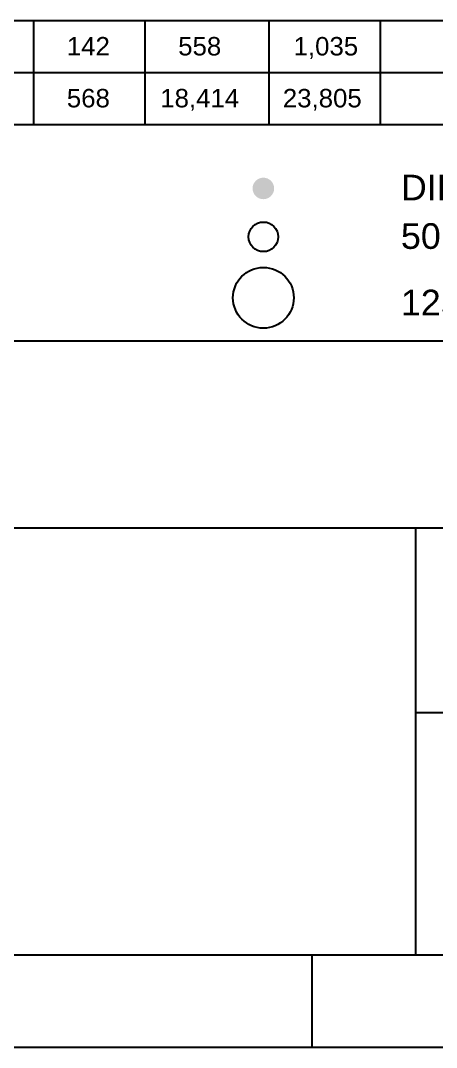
# Paper-space layout 'SHEET 4' of a CAD drawing. Header units: metres, sheet in millimetres. Extents: x -19 to 814, y -3 to 583.
# Drawn here: x 696.5 to 737, y -3 to 97.1 of the extents above; entities that cross this region are included whole.
import ezdxf
from ezdxf.enums import TextEntityAlignment as Align

# ---------------------------------------------------------------- set-up
doc = ezdxf.new("R2010")
doc.units = ezdxf.units.M
doc.linetypes.add('Cable Exist UG', pattern=[8.2, 4, -1.2, 1.8, -1.2])
doc.layers.add('_User_LV_Exist', color=7, linetype='Continuous')
doc.layers.add('Notes', color=7, linetype='Continuous')
doc.styles.add('iecISOCP', font='isocp.shx')
doc.styles.get("Standard").update_dxf_attribs({"font": 'arial.ttf'})

# ---------------------------------------------------------------- blocks, each defined once
blk = doc.blocks.new('A1_FRAME_TITLE')
at = {"layer": 'Notes'}
for p, q in [((754.37, 5.97), (754.37, 47.62)), ((754.37, 29.62), (824.37, 29.62))]:
    blk.add_line(p, q, dxfattribs=at)
at = {"layer": 'Notes', "linetype": 'Continuous'}
blk.add_line((744.23, 5.97), (744.23, -3.03), dxfattribs=at)
at = {"layer": 'Notes', "linetype": 'Continuous', "flags": 128}
for points in [[(0, 583.39), (833.37, 583.39), (833.37, -3.03), (0, -3.03)], [(9, 574.39), (824.37, 574.39), (824.37, 5.97), (9, 5.97)]]:
    blk.add_lwpolyline(points, close=True, dxfattribs=at)
blk.add_lwpolyline([(123.8, 47.62), (824.37, 47.62)], dxfattribs=at)
blk.add_attdef('DRAFT_NUM', (29.9, 23.29), '', height=2.5, rotation=90)
at = {"layer": 'Notes', "style": 'iecISOCP', "flags": 8}
blk.add_attdef('VERSION_NO', text='', height=2.5, rotation=90, dxfattribs=at).set_placement((302.04, 43.81), align=Align.MIDDLE_CENTER)
at = {"layer": 'Notes', "style": 'iecISOCP'}
for tag, p in [('CAP_NO', (513.19, 43.46)), ('IE_NUM', (513.05, 37.81)), ('REF_No_1', (335.24, 32.31)), ('REF_1', (362.52, 32.31)), ('GEN_WO', (441.71, 31.76)), ('HV_SWITCH', (513.46, 32.16)), ('REF_No_2', (335.24, 26.31)), ('REF_2', (362.52, 26.31)), ('OH_WO', (441.71, 25.81)), ('UBD_REF', (513.05, 25.83)), ('REF_No_3', (335.24, 20.31)), ('REF_3', (362.52, 20.31)), ('UG_WO', (441.71, 20.05)), ('GIS_MAP_No', (513.05, 20.04)), ('REF_No_4', (335.24, 14.31)), ('REF_4', (362.52, 14.31)), ('SUB_WO', (441.71, 13.81)), ('HV_OP_DIAG', (513.33, 14.2)), ('LGA', (512.95, 7.78)), ('ExportID', (9.08, 2.39))]:
    blk.add_attdef(tag, p, '', height=2.5, dxfattribs=at)
for tag, height, p in [('T1', 3.5, (684.37, 39.47)), ('T2', 3.5, (684.37, 34.35)), ('scale', 2.5, (567.76, 33.27)), ('T3', 3.5, (684.37, 28.92)), ('DRAWN', 2.5, (567.76, 24.93)), ('T4', 3.5, (684.37, 23.66)), ('REV', 5, (820.05, 17.1)), ('T5', 3.5, (684.37, 18.23)), ('DATE', 2.5, (567.76, 16.88)), ('T6', 3.5, (684.37, 12.97)), ('DESIGN', 2.5, (605.62, 9.15))]:
    blk.add_attdef(tag, text='', height=height, dxfattribs=at).set_placement(p, align=Align.CENTER)
blk.add_attdef('NUM', text='', height=7, dxfattribs=at).set_placement((792.37, 20.12), align=Align.MIDDLE_CENTER)
for tag, p in [('NS', (790.71, 8.12)), ('SHTS', (805.41, 8.12))]:
    blk.add_attdef(tag, text='', height=2.5, dxfattribs=at).set_placement(p, align=Align.MIDDLE)
at = {"layer": 'Notes', "style": 'iecISOCP', "flags": 1}
for tag, p in [('ProjectType', (14.17, -26.8)), ('ProjectNumber', (23.56, -26.82)), ('DrawingNumber', (35.51, -26.8)), ('ProjectDescription', (47.56, -26.83)), ('ExportDate', (60.28, -26.79)), ('ExportUserName', (69.15, -26.8)), ('DesignerCompanyName', (81.48, -26.79)), ('ExportAreaOfInterest', (97.1, -26.81)), ('GIS_SUCCESS', (112, -26.78)), ('CAD_SUCCESS', (121.79, -26.78)), ('DEPOTCODE', (132.11, -26.88)), ('ExportCategories', (140.08, -26.8)), ('Comments', (154.38, -26.88))]:
    blk.add_attdef(tag, p, '', height=1, dxfattribs=at)
blk = doc.blocks.new('DUCT_SMALL_NEW')
blk.add_circle((0, 0.4), 0.4)
for tag, flags, p in [('DUCT_CODE', 9, (1.5, 0)), ('XSECT_TYPE', 9, (1.5, -0.2)), ('STATE', 9, (1.5, -0.6)), ('FB_REFERENCE', 9, (1.5, -0.4)), ('NOTES', 9, (1.5, -0.8)), ('OWNED_BY', 9, (1.5, -1)), ('OPERATED_BY', 9, (1.5, -1.2)), ('MAINTAINED_BY', 9, (1.5, -1.4)), ('Z', 1, (1.5, -1.6))]:
    blk.add_attdef(tag, text='', height=0.2, dxfattribs=dict(flags=flags)).set_placement(p, align=Align.MIDDLE_LEFT)

psp = doc.layouts.new('SHEET 4')

# ---------------------------------------------------------------- hatches: boundary and pattern name
at = {"layer": '_User_LV_Exist', "linetype": 'Cable Exist UG', "lineweight": 0}
h = psp.add_hatch(color=256, dxfattribs=at)
h.dxf.hatch_style = 1
h.paths.add_polyline_path([(721.2, 80.72, 1), (719.1, 80.72, 1)])

# ---------------------------------------------------------------- linework, layer by layer
at = {"layer": 'Notes', "linetype": 'Continuous'}
for p, q in [((572.6, 97.08), (800.34, 97.08)), ((697.75, 97.08), (697.75, 86.96)), ((708.61, 97.08), (708.61, 86.96)), ((720.67, 97.08), (720.67, 86.96)), ((731.53, 97.08), (731.53, 86.96))]:
    psp.add_line(p, q, dxfattribs=at)
at = {"layer": 'Notes'}
for points in [[(572.6, 97.08), (800.34, 97.08)], [(572.6, 97.08), (800.34, 97.08)], [(572.6, 97.08), (800.34, 97.08)], [(572.6, 92.02), (800.34, 92.02)], [(572.6, 86.96), (800.34, 86.96)], [(800.34, 65.85), (572.6, 65.85)]]:
    psp.add_lwpolyline(points, dxfattribs=at)
psp.add_circle((720.15, 70.06), 2.96, dxfattribs=at)

# ---------------------------------------------------------------- block references
at = {"color": 0}
psp.add_blockref('A1_FRAME_TITLE', (-19.35, 0.02), dxfattribs=at)
at = {"layer": 'Notes', "xscale": 3.609885550710189, "yscale": 3.609885550710189, "zscale": 3.609885550710189}
psp.add_blockref('DUCT_SMALL_NEW', (720.15, 74.56), dxfattribs=at)

# ---------------------------------------------------------------- texts
at = {"layer": 'Notes', "char_height": 1.8, "attachment_point": 2}
for s, insert in [('142', (703.1, 95.48)), ('558', (713.95, 95.48)), ('568', (703.1, 90.42)), ('18,414', (713.95, 90.42)), ('23,805', (725.89, 90.42))]:
    psp.add_mtext(s, dxfattribs=dict(at, insert=insert))
at = {"layer": 'Notes', "insert": (726.24, 95.48), "char_height": 1.8, "width": 3.8415, "attachment_point": 2}
psp.add_mtext('1,035', dxfattribs=at)
at = {"layer": 'Notes', "char_height": 2.5, "attachment_point": 1}
for s, width, insert in [('DIRECT BURIED CABLE', 39.4264, (733.55, 82.06)), ('50mm SL SPARE DUCT', 38.3811, (733.55, 77.33)), ('125mm SPARE DUCT', 35.0813, (733.55, 70.85))]:
    psp.add_mtext_dynamic_manual_height_columns(s, width=width, gutter_width=9, heights=[0], dxfattribs=dict(at, insert=insert))

doc.saveas('drawing.dxf')
